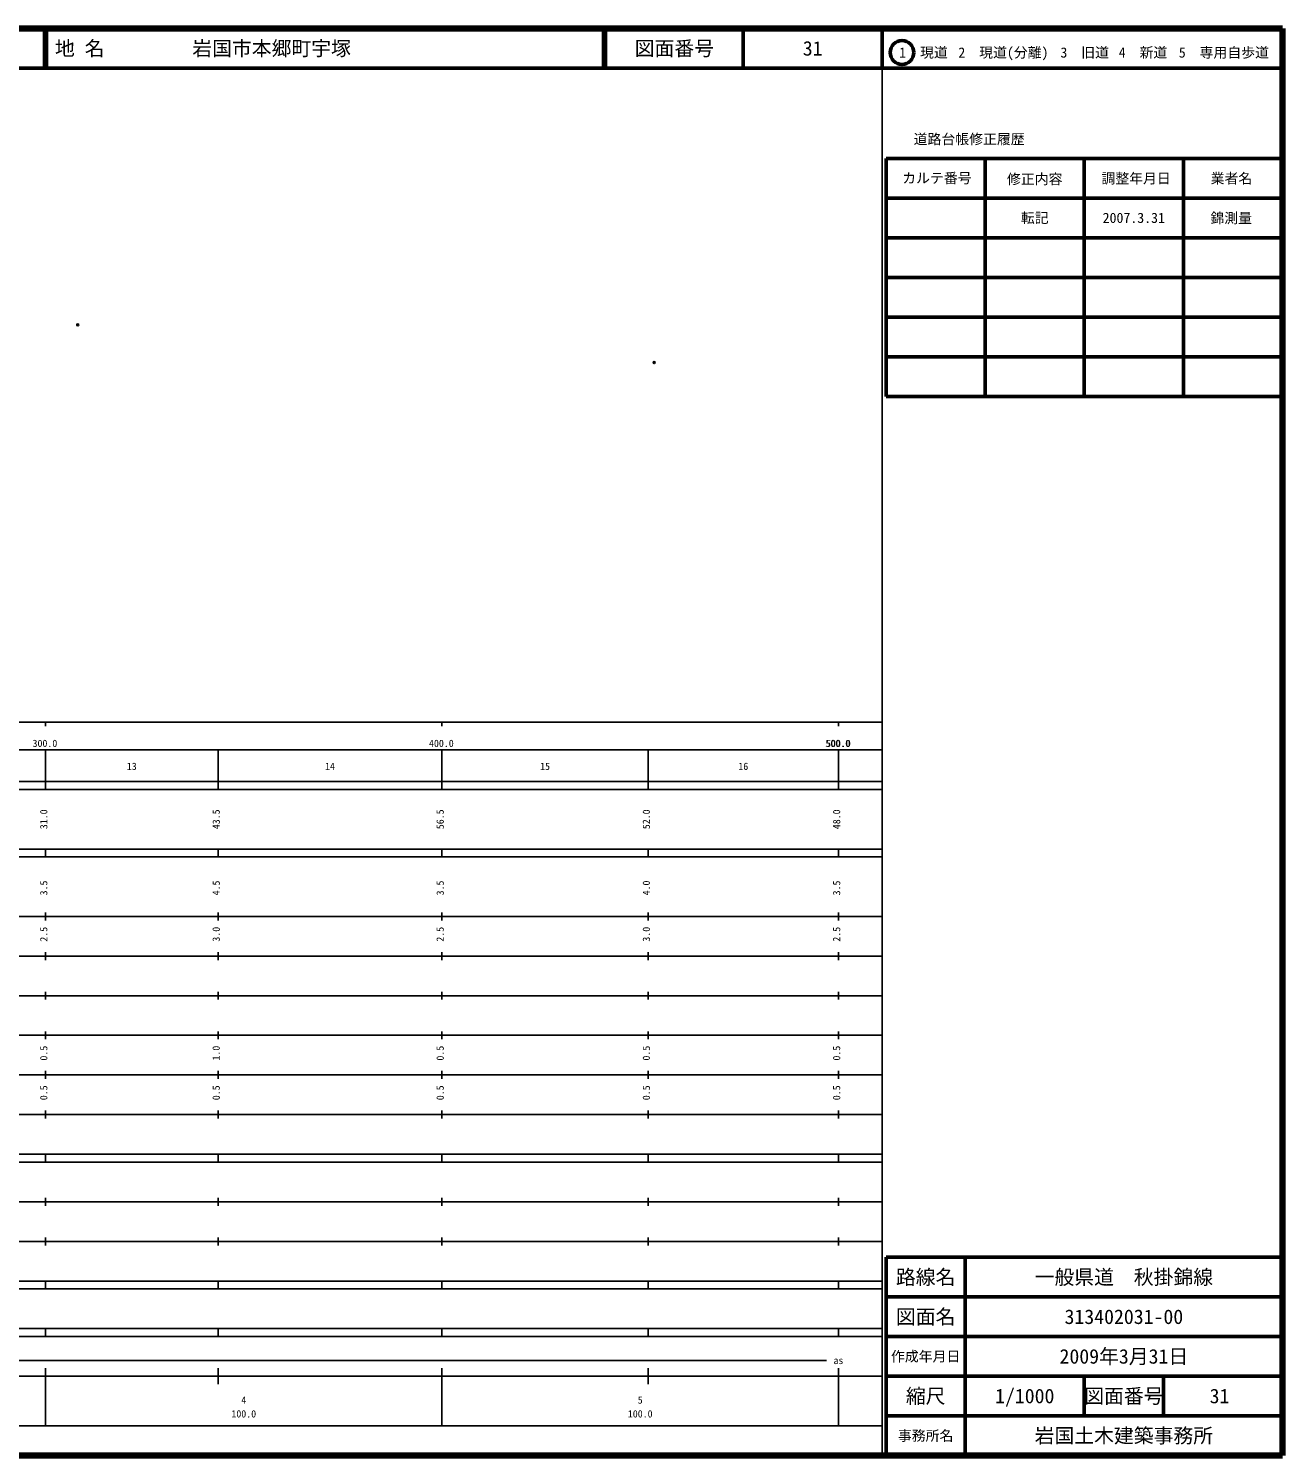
# Model space of a CAD drawing. Units: millimetres on the paper. Extents: x 40 to 680, y 20 to 380.
# Drawn here: x 363.7 to 680, y 20 to 380 of the extents above; entities that cross this region are included whole.
import ezdxf
from ezdxf.enums import TextEntityAlignment as Align

# ---------------------------------------------------------------- set-up
doc = ezdxf.new("R2010")
doc.units = ezdxf.units.MM
doc.header["$PDMODE"] = 32
doc.header["$PDSIZE"] = 0.5
doc.layers.add('M-OTRS', color=6, linetype='Continuous')
doc.layers.add('M-TTL-TXT', color=7, linetype='Continuous')
for name, color, linetype, lineweight in [('M-TTL', 2, 'Continuous', 140), ('M-TTL-BAND', 7, 'Continuous', 25), ('M-TTL-FRAM', 2, 'Continuous', 50), ('M-TTL-LINE', 7, 'Continuous', 50)]:
    doc.layers.add(name, color=color, linetype=linetype, lineweight=lineweight)
doc.styles.add('ＭＳ ゴシック', font='')
doc.styles.get('ＭＳ ゴシック').set_extended_font_data('MS Gothic')

msp = doc.modelspace()

# ---------------------------------------------------------------- linework, layer by layer
at = {"layer": 'M-OTRS'}
for p in [(376.105, 305.241), (521.543, 295.737)]:
    msp.add_point(p, dxfattribs=at)
at = {"layer": 'M-TTL'}
for p, q in [((680, 380), (40, 380)), ((680, 20), (680, 380)), ((40, 20), (680, 20))]:
    msp.add_line(p, q, dxfattribs=at)
at = {"layer": 'M-TTL-BAND'}
for p, q in [((579, 20), (579, 370)), ((40, 205), (579, 205)), ((368, 205), (368, 204)), ((468, 205), (468, 204)), ((568, 205), (568, 204)), ((68, 198), (579, 198)), ((368, 188), (368, 198)), ((411.5, 188), (411.5, 198)), ((468, 188), (468, 198)), ((520, 188), (520, 198)), ((568, 188), (568, 198)), ((40, 190), (579, 190)), ((40, 188), (579, 188)), ((40, 173), (579, 173)), ((368, 171), (368, 173)), ((411.5, 171), (411.5, 173)), ((468, 171), (468, 173)), ((520, 171), (520, 173)), ((568, 171), (568, 173)), ((40, 171), (579, 171)), ((40, 156), (579, 156)), ((368, 155), (368, 157)), ((411.5, 155), (411.5, 157)), ((468, 155), (468, 157)), ((520, 155), (520, 157)), ((568, 155), (568, 157)), ((46, 146), (579, 146)), ((368, 145), (368, 147)), ((411.5, 145), (411.5, 147)), ((468, 145), (468, 147)), ((520, 145), (520, 147)), ((568, 145), (568, 147)), ((368, 135), (368, 137)), ((411.5, 135), (411.5, 137)), ((468, 135), (468, 137)), ((520, 135), (520, 137)), ((568, 135), (568, 137)), ((52, 136), (579, 136)), ((46, 126), (579, 126)), ((368, 125), (368, 127)), ((411.5, 125), (411.5, 127)), ((468, 125), (468, 127)), ((520, 125), (520, 127)), ((568, 125), (568, 127)), ((52, 116), (579, 116)), ((368, 115), (368, 117)), ((411.5, 115), (411.5, 117)), ((468, 115), (468, 117)), ((520, 115), (520, 117)), ((568, 115), (568, 117)), ((46, 106), (579, 106)), ((368, 105), (368, 107)), ((411.5, 105), (411.5, 107)), ((468, 105), (468, 107)), ((520, 105), (520, 107)), ((568, 105), (568, 107)), ((40, 96), (579, 96)), ((40, 94), (579, 94)), ((368, 94), (368, 96)), ((411.5, 94), (411.5, 96)), ((468, 94), (468, 96)), ((520, 94), (520, 96)), ((568, 94), (568, 96)), ((49, 84), (579, 84)), ((368, 83), (368, 85)), ((411.5, 83), (411.5, 85)), ((468, 83), (468, 85)), ((520, 83), (520, 85)), ((568, 83), (568, 85)), ((40, 74), (579, 74)), ((368, 73), (368, 75)), ((411.5, 73), (411.5, 75)), ((468, 73), (468, 75)), ((520, 73), (520, 75)), ((568, 73), (568, 75)), ((40, 64), (579, 64)), ((40, 62), (579, 62)), ((368, 62), (368, 64)), ((411.5, 62), (411.5, 64)), ((468, 62), (468, 64)), ((520, 62), (520, 64)), ((568, 62), (568, 64)), ((40, 52), (579, 52)), ((368, 50), (368, 52)), ((411.5, 50), (411.5, 52)), ((468, 50), (468, 52)), ((520, 50), (520, 52)), ((568, 50), (568, 52)), ((40, 50), (579, 50)), ((71, 44), (565, 44)), ((40, 40), (579, 40)), ((368, 27.5), (368, 42)), ((411.5, 38), (411.5, 42)), ((468, 27.5), (468, 42)), ((520, 38), (520, 42)), ((568, 27.5), (568, 42)), ((68, 27.5), (579, 27.5))]:
    msp.add_line(p, q, dxfattribs=at)
at = {"layer": 'M-TTL-FRAM'}
for p, q in [((580, 347.197), (580, 287.197)), ((580, 347.197), (680, 347.197)), ((580, 287.197), (680, 287.197)), ((680, 70), (580, 70)), ((580, 70), (580, 20))]:
    msp.add_line(p, q, dxfattribs=at)
at = {"layer": 'M-TTL-LINE'}
for p, q in [((367.75, 380), (367.75, 370)), ((368.25, 380), (368.25, 370)), ((508.747, 380), (508.747, 370)), ((509.247, 380), (509.247, 370)), ((543.997, 380), (543.997, 370)), ((579, 380), (579, 370)), ((40, 370), (680, 370)), ((605, 347.197), (605, 287.197)), ((630, 347.197), (630, 287.197)), ((655, 347.197), (655, 287.197)), ((580, 337.197), (680, 337.197)), ((580, 327.197), (680, 327.197)), ((580, 317.197), (680, 317.197)), ((580, 307.197), (680, 307.197)), ((580, 297.197), (680, 297.197)), ((600, 70), (600, 20)), ((680, 60), (580, 60)), ((680, 50), (580, 50)), ((680, 40), (580, 40)), ((630, 40), (630, 30)), ((650, 40), (650, 30)), ((680, 30), (580, 30))]:
    msp.add_line(p, q, dxfattribs=at)
msp.add_circle((584.031, 373.958), 3, dxfattribs=at)

# ---------------------------------------------------------------- texts
at = {"layer": 'M-TTL-BAND', "style": 'ＭＳ ゴシック'}
for s, p in [('300.0', (367.844, 198.195)), ('400.0', (467.844, 198.195)), ('500.0', (567.844, 198.195)), ('500.0', (568, 198.195)), ('13', (389.75, 192.405)), ('14', (439.75, 192.405)), ('15', (494, 192.405)), ('16', (544, 192.405)), ('as', (568, 42.5)), ('4', (418, 32.523)), ('5', (518, 32.523)), ('100.0', (418, 29.033)), ('100.0', (518, 29.033))]:
    msp.add_text(s, height=1.833, dxfattribs=at).set_placement(p, align=Align.BOTTOM_CENTER)
for s, p in [('31.0', (369, 180.5)), ('43.5', (412.5, 180.5)), ('56.5', (469, 180.5)), ('52.0', (521, 180.5)), ('48.0', (569, 180.5)), ('3.5', (369, 163.174)), ('4.5', (412.5, 163.174)), ('3.5', (469, 163.174)), ('4.0', (521, 163.174)), ('3.5', (569, 163.174)), ('2.5', (369, 151.5)), ('3.0', (412.5, 151.5)), ('2.5', (469, 151.5)), ('3.0', (521, 151.5)), ('2.5', (569, 151.5)), ('0.5', (369, 121.5)), ('1.0', (412.5, 121.5)), ('0.5', (469, 121.5)), ('0.5', (521, 121.5)), ('0.5', (569, 121.5)), ('0.5', (369, 111.5)), ('0.5', (412.5, 111.5)), ('0.5', (469, 111.5)), ('0.5', (521, 111.5)), ('0.5', (569, 111.5))]:
    msp.add_text(s, height=1.833, rotation=90, dxfattribs=at).set_placement(p, align=Align.BOTTOM_CENTER)
at = {"layer": 'M-TTL-TXT', "style": 'ＭＳ ゴシック'}
for s, p in [('地 名', (370.38, 375)), ('岩国市本郷町宇塚', (405.024, 375))]:
    msp.add_text(s, height=3.666, dxfattribs=at).set_placement(p, align=Align.MIDDLE_LEFT)
for s, height, p in [('図面番号', 3.666, (526.622, 375)), ('31', 3.666, (561.497, 375)), ('1\u3000現道', 2.566, (589.448, 373.958)), ('2\u3000現道(分離)', 2.566, (609.619, 373.958)), ('3\u3000旧道', 2.566, (630.121, 373.958)), ('4\u3000新道', 2.566, (644.824, 373.958)), ('5\u3000専用自歩道', 2.566, (665.228, 373.958)), ('道路台帳修正履歴', 2.566, (600.968, 352.113)), ('カルテ番号', 2.566, (592.839, 342.277)), ('修正内容', 2.566, (617.509, 342.023)), ('調整年月日', 2.566, (643.089, 342.197)), ('業者名', 2.566, (667.134, 342.197)), ('転記', 2.566, (617.5, 332.245)), ('2007.3.31', 2.566, (642.5, 332.245)), ('錦測量', 2.566, (667.077, 332.189)), ('路線名', 3.666, (590, 65)), ('路線名', 3.666, (590, 65)), ('一般県道\u3000秋掛錦線', 3.666, (640, 65)), ('図面名', 3.666, (590, 55)), ('図面名', 3.666, (590, 55)), ('313402031-00', 3.666, (640, 55)), ('2009年3月31日', 3.666, (640, 45)), ('作成年月日', 2.566, (590, 45)), ('作成年月日', 2.566, (590, 45)), ('縮尺', 3.666, (590, 35)), ('縮尺', 3.666, (590, 35)), ('1/1000', 3.666, (615, 35)), ('図面番号', 3.666, (640, 35)), ('図面番号', 3.666, (640, 35)), ('31', 3.666, (664.125, 35)), ('事務所名', 2.566, (590, 25)), ('事務所名', 2.566, (590, 25)), ('岩国土木建築事務所', 3.666, (640, 25))]:
    msp.add_text(s, height=height, dxfattribs=at).set_placement(p, align=Align.MIDDLE_CENTER)

doc.saveas('drawing.dxf')
